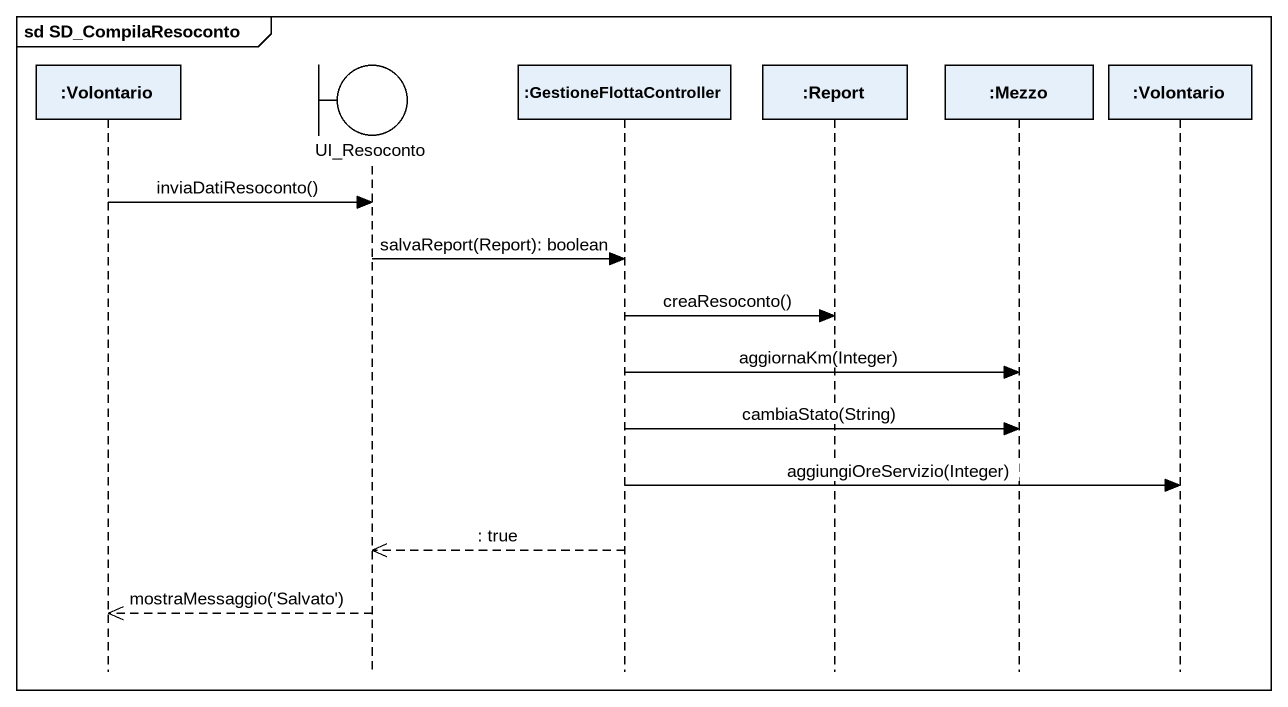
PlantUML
@startuml
mainframe sd SD_CompilaResoconto
hide footbox
participant ":Volontario" as Volontario
boundary UI_Resoconto
participant ":GestioneFlottaController" as GestioneFlottaController
participant ":Report" as Report
participant ":Mezzo" as Mezzo
participant ":Volontario" as Volontario_2

Volontario -> UI_Resoconto : inviaDatiResoconto()
UI_Resoconto -> GestioneFlottaController : salvaReport(Report): boolean
GestioneFlottaController -> Report : creaResoconto()
GestioneFlottaController -> Mezzo : aggiornaKm(Integer)
GestioneFlottaController -> Mezzo : cambiaStato(String)
GestioneFlottaController -> Volontario_2 : aggiungiOreServizio(Integer)
GestioneFlottaController -->> UI_Resoconto : : true
UI_Resoconto -->> Volontario : mostraMessaggio('Salvato')
@enduml
